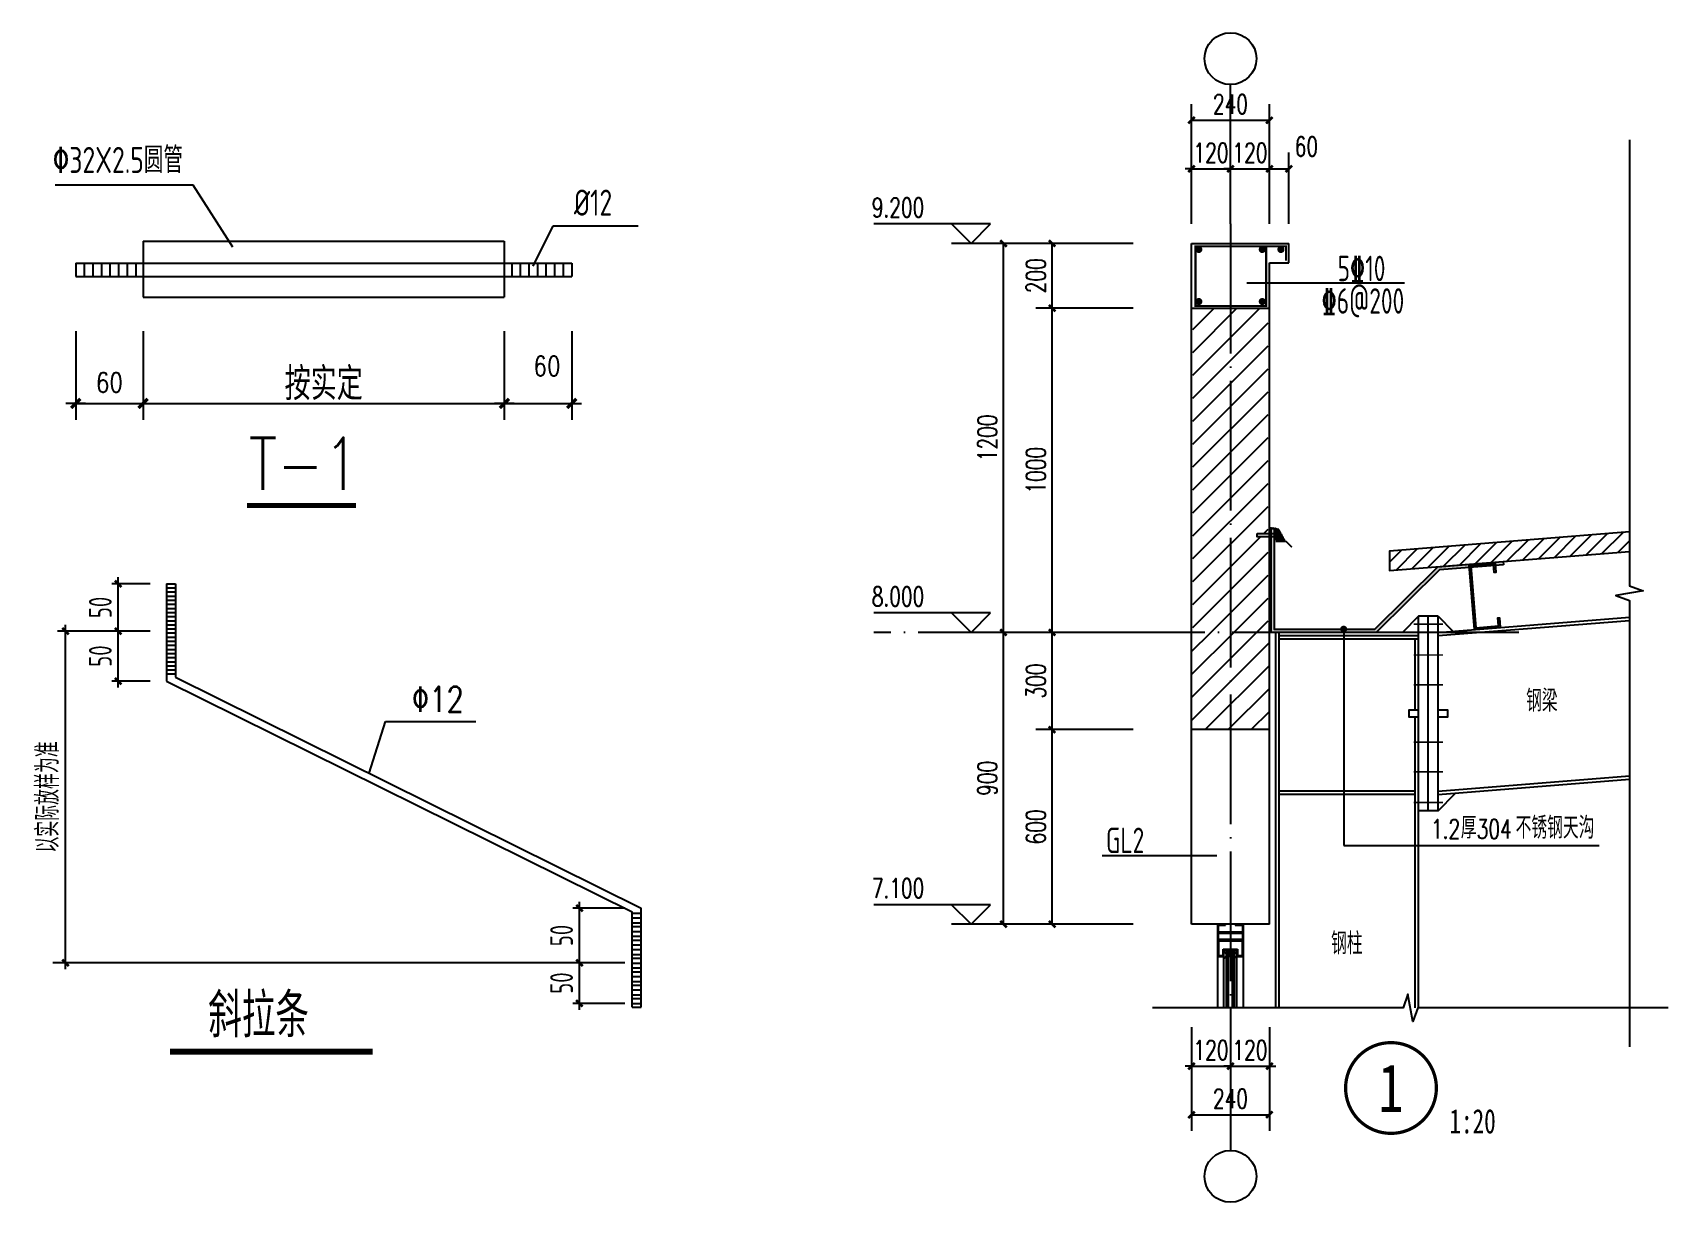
# Model space of a CAD drawing. Header units: millimetres. Extents: x 4533265 to 4958735, y 18976699 to 19555898.
# Drawn here: x 4681331 to 4706548, y 19021822 to 19039862 of the extents above; entities that cross this region are included whole.
import ezdxf
from ezdxf.enums import TextEntityAlignment as Align

# ---------------------------------------------------------------- set-up
doc = ezdxf.new("R2010")
doc.units = ezdxf.units.MM
doc.header["$LTSCALE"] = 1000
doc.header["$MEASUREMENT"] = 0
doc.linetypes.add('DOTE', pattern=[2.42, 2, -0.2, 0.02, -0.2])
doc.layers.get('Defpoints').update_dxf_attribs({"color": 1})
for name, color, linetype in [('0 - 填充', 251, 'Continuous'), ('1', 7, 'Continuous'), ('3T_WOOD', 21, 'Continuous'), ('AXIS', 145, 'Continuous'), ('AXIS_TEXT', 7, 'Continuous'), ('BALCONY', 6, 'Continuous'), ('DIM_IDEN', 171, 'Continuous'), ('DIM_LEAD', 145, 'Continuous'), ('DIM_SYMB', 165, 'Continuous'), ('DOTE', 250, 'DOTE'), ('PUB_DIM', 161, 'Continuous'), ('PUB_TEXT', 7, 'Continuous'), ('PUB_TEXT @ 1', 7, 'Continuous'), ('REIN', 1, 'Continuous'), ('S_WALL', 11, 'Continuous'), ('S_WINDOW', 4, 'Continuous'), ('THICK', 6, 'Continuous'), ('图层1', 8, 'Continuous'), ('彩板', 4, 'Continuous'), ('梁柱', 3, 'Continuous')]:
    doc.layers.add(name, color=color, linetype=linetype)
doc.styles.add('_HZDX', font='txt.shx', dxfattribs={"width": 0.8, "bigfont": 'HZDX.shx'})
doc.styles.add('_HZTXT', font='txt.shx', dxfattribs={"width": 0.8, "bigfont": 'hztxt.shx'})
doc.styles.add('_TCH_DIM', font='SIMPLEX', dxfattribs={"bigfont": 'GBCBIG'})
doc.styles.add('_TCH_DIM_T3', font='SIMPLEX', dxfattribs={"width": 0.705882, "bigfont": 'GBCBIG'})
doc.styles.add('COMPLEX', font='COMPLEX')
doc.styles.add('HT', font='simhei.ttf', dxfattribs={"width": 0.7})
doc.styles.add('TSSD_Dimension', font='Tssdeng.shx', dxfattribs={"width": 0.7, "bigfont": 'hztxt.shx'})
doc.styles.add('TSSD_Label', font='tssdeng.shx', dxfattribs={"width": 0.7, "bigfont": 'hztxt.shx'})
doc.styles.add('TSSD_REIN', font='tssdeng.shx', dxfattribs={"width": 0.7, "bigfont": 'tssdchn.shx'})
doc.dimstyles.new('_TCH_ARCH&&20', dxfattribs={"dimtxt": 59.5, "dimasz": 20, "dimexe": 50, "dimexo": 60, "dimgap": 20, "dimtad": 1, "dimdec": 0, "dimzin": 0, "dimdsep": 46, "dimtxsty": '_TCH_DIM_T3', "dimblk": 'ARCHTICK', "dimcen": 0.09, "dimclrt": 7, "dimazin": 2, "dimtfac": 1, "dimtdec": 0, "dimtix": 1, "dimtmove": 2, "dimatfit": 3, "dimfxl": 0, "dimtolj": 1, "dimtzin": 0, "dimarcsym": 0})
doc.dimstyles.new('TSSD_20_100', dxfattribs={"dimtxt": 350, "dimasz": 100, "dimexe": 100, "dimexo": 250, "dimgap": 100, "dimtad": 1, "dimdec": 0, "dimlfac": 0.2, "dimzin": 0, "dimdsep": 46, "dimtxsty": 'TSSD_Dimension', "dimblk": 'ARCHTICK', "dimblk1": 'ARCHTICK', "dimblk2": 'ARCHTICK', "dimcen": 0, "dimdle": 100, "dimclrt": 7, "dimadec": 0, "dimazin": 0, "dimtfac": 1, "dimtdec": 0, "dimtix": 1, "dimtmove": 2, "dimatfit": 3, "dimfxl": 0, "dimtolj": 1, "dimtzin": 0, "dimarcsym": 0})

# ---------------------------------------------------------------- blocks, each defined once
blk = doc.blocks.new('_ArchTick')
at = {"color": 0, "linetype": 'ByBlock', "const_width": 0.4}
blk.add_lwpolyline([(-0.5, -0.5), (0.5, 0.5)], dxfattribs=at)
blk = doc.blocks.new('*D85')
at = {"layer": 'Defpoints', "color": 0}
for p in [(4682649, 19031362), (4683391, 19031362), (4683391, 19030631)]:
    blk.add_point(p, dxfattribs=at)
at = {"layer": 'PUB_DIM', "color": 0, "lineweight": -2}
for p, q in [((4683141, 19031362), (4682549, 19031362)), ((4682649, 19030531), (4682649, 19031462)), ((4683141, 19030631), (4682549, 19030631))]:
    blk.add_line(p, q, dxfattribs=at)
at = {"layer": 'PUB_DIM', "color": 0, "lineweight": -2, "xscale": 100, "yscale": 100, "zscale": 100}
for p, rotation in [((4682649, 19031362), 90), ((4682649, 19030631), 270)]:
    blk.add_blockref('_ArchTick', p, dxfattribs=dict(at, rotation=rotation))
at = {"layer": 'PUB_DIM', "color": 7, "insert": (4682374, 19030997), "char_height": 350, "attachment_point": 5, "rotation": 90, "style": 'TSSD_Dimension'}
blk.add_mtext('\\A1;50', dxfattribs=at)
blk = doc.blocks.new('*D86')
at = {"layer": 'Defpoints', "color": 0}
for p in [(4682649, 19030631), (4683391, 19030631), (4683391, 19029862)]:
    blk.add_point(p, dxfattribs=at)
at = {"layer": 'PUB_DIM', "color": 0, "lineweight": -2}
for p, q in [((4683141, 19030631), (4682549, 19030631)), ((4682649, 19029762), (4682649, 19030731)), ((4683141, 19029862), (4682549, 19029862))]:
    blk.add_line(p, q, dxfattribs=at)
at = {"layer": 'PUB_DIM', "color": 0, "lineweight": -2, "xscale": 100, "yscale": 100, "zscale": 100}
for p, rotation in [((4682649, 19030631), 90), ((4682649, 19029862), 270)]:
    blk.add_blockref('_ArchTick', p, dxfattribs=dict(at, rotation=rotation))
at = {"layer": 'PUB_DIM', "color": 7, "insert": (4682374, 19030247), "char_height": 350, "attachment_point": 5, "rotation": 90, "style": 'TSSD_Dimension'}
blk.add_mtext('\\A1;50', dxfattribs=at)
blk = doc.blocks.new('*D87')
at = {"layer": 'Defpoints', "color": 0}
for p in [(4689760, 19026358), (4690712, 19026358), (4690712, 19025516)]:
    blk.add_point(p, dxfattribs=at)
at = {"layer": 'PUB_DIM', "color": 0, "lineweight": -2}
for p, q in [((4690462, 19026358), (4689660, 19026358)), ((4689760, 19025416), (4689760, 19026458)), ((4690462, 19025516), (4689660, 19025516))]:
    blk.add_line(p, q, dxfattribs=at)
at = {"layer": 'PUB_DIM', "color": 0, "lineweight": -2, "xscale": 100, "yscale": 100, "zscale": 100}
for p, rotation in [((4689760, 19026358), 90), ((4689760, 19025516), 270)]:
    blk.add_blockref('_ArchTick', p, dxfattribs=dict(at, rotation=rotation))
at = {"layer": 'PUB_DIM', "color": 7, "insert": (4689485, 19025937), "char_height": 350, "attachment_point": 5, "rotation": 90, "style": 'TSSD_Dimension'}
blk.add_mtext('\\A1;50', dxfattribs=at)
blk = doc.blocks.new('*D88')
at = {"layer": 'Defpoints', "color": 0}
for p in [(4689760, 19025516), (4690712, 19025516), (4690712, 19024890)]:
    blk.add_point(p, dxfattribs=at)
at = {"layer": 'PUB_DIM', "color": 0, "lineweight": -2}
for p, q in [((4690462, 19025516), (4689660, 19025516)), ((4689760, 19024790), (4689760, 19025616)), ((4690462, 19024890), (4689660, 19024890))]:
    blk.add_line(p, q, dxfattribs=at)
at = {"layer": 'PUB_DIM', "color": 0, "lineweight": -2, "xscale": 100, "yscale": 100, "zscale": 100}
for p, rotation in [((4689760, 19025516), 90), ((4689760, 19024890), 270)]:
    blk.add_blockref('_ArchTick', p, dxfattribs=dict(at, rotation=rotation))
at = {"layer": 'PUB_DIM', "color": 7, "insert": (4689485, 19025203), "char_height": 350, "attachment_point": 5, "rotation": 90, "style": 'TSSD_Dimension'}
blk.add_mtext('\\A1;50', dxfattribs=at)
blk = doc.blocks.new('*D89')
at = {"layer": 'Defpoints', "color": 0}
for p in [(4681837, 19030631), (4682809, 19030631), (4682809, 19025516)]:
    blk.add_point(p, dxfattribs=at)
at = {"layer": 'PUB_DIM', "color": 0, "lineweight": -2}
for p, q in [((4682559, 19030631), (4681737, 19030631)), ((4681837, 19025416), (4681837, 19030731)), ((4682559, 19025516), (4681737, 19025516))]:
    blk.add_line(p, q, dxfattribs=at)
at = {"layer": 'PUB_DIM', "color": 0, "lineweight": -2, "xscale": 100, "yscale": 100, "zscale": 100}
for p, rotation in [((4681837, 19030631), 90), ((4681837, 19025516), 270)]:
    blk.add_blockref('_ArchTick', p, dxfattribs=dict(at, rotation=rotation))
at = {"layer": 'PUB_DIM', "color": 7, "insert": (4681561, 19028074), "char_height": 350, "attachment_point": 5, "rotation": 90, "style": 'TSSD_Dimension'}
blk.add_mtext('\\A1;以实际放样为准', dxfattribs=at)
blk = doc.blocks.new('_DIMX')
blk.add_line((-150, 0), (150, 0))
at = {"const_width": 50}
blk.add_lwpolyline([(-70, -70), (70, 70)], dxfattribs=at)
blk = doc.blocks.new('Q3423Q42423423423')
at = {"linetype": 'Continuous'}
for p, q in [((1609839, 145654), (1610298, 146582)), ((1600858, 146235), (1609172, 146235)), ((1600858, 146235), (1600858, 144944)), ((1609172, 146235), (1609172, 144944)), ((1599310, 145728), (1610722, 145728)), ((1599310, 145728), (1599310, 145419)), ((1599507, 145728), (1599507, 145419)), ((1599704, 145728), (1599704, 145419)), ((1599901, 145728), (1599901, 145419)), ((1600098, 145728), (1600098, 145419)), ((1600295, 145728), (1600295, 145419)), ((1600492, 145728), (1600492, 145419)), ((1600689, 145728), (1600689, 145419)), ((1609343, 145728), (1609343, 145419)), ((1609540, 145728), (1609540, 145419)), ((1609737, 145728), (1609737, 145419)), ((1609934, 145728), (1609934, 145419)), ((1610131, 145728), (1610131, 145419)), ((1610328, 145728), (1610328, 145419)), ((1610525, 145728), (1610525, 145419)), ((1610722, 145728), (1610722, 145419)), ((1599310, 145419), (1610722, 145419)), ((1600858, 144944), (1609172, 144944))]:
    blk.add_line(p, q, dxfattribs=at)
at = {"layer": '1', "color": 7, "linetype": 'Continuous', "const_width": 112}
blk.add_lwpolyline([(1603253, 140149), (1605757, 140149)], dxfattribs=at)
at = {"layer": 'PUB_DIM'}
for p, q in [((1599310, 144162), (1599310, 142123)), ((1600859, 144162), (1600859, 142123)), ((1600859, 144162), (1600859, 142123)), ((1609172, 144162), (1609172, 142123)), ((1609172, 144162), (1609172, 142123)), ((1610722, 144162), (1610722, 142123)), ((1599311, 142498), (1600857, 142498)), ((1600859, 142498), (1609172, 142498)), ((1609174, 142498), (1610720, 142498))]:
    blk.add_line(p, q, dxfattribs=at)
at = {"layer": 'PUB_TEXT', "linetype": 'Continuous'}
blk.add_line((1610298, 146582), (1612249, 146582), dxfattribs=at)
at = {"layer": '图层1', "color": 2}
for p, q in [((1602011, 147523), (1598838, 147523)), ((1602922, 146092), (1602011, 147523))]:
    blk.add_line(p, q, dxfattribs=at)
at = {"layer": 'PUB_DIM', "rotation": 180}
for name, p, xscale, yscale, zscale in [('_DIMX', (1599310, 142498), 1.5, 1.5, 1.5), ('_ArchTick', (1600859, 142498), 150, 150, 150), ('_DIMX', (1609172, 142498), 1.5, 1.5, 1.5)]:
    blk.add_blockref(name, p, dxfattribs=dict(at, xscale=xscale, yscale=yscale, zscale=zscale))
at = {"layer": 'PUB_DIM'}
for name, p, xscale, yscale, zscale in [('_DIMX', (1600859, 142498), 1.5, 1.5, 1.5), ('_ArchTick', (1609172, 142498), 150, 150, 150), ('_DIMX', (1610722, 142498), 1.5, 1.5, 1.5)]:
    blk.add_blockref(name, p, dxfattribs=dict(at, xscale=xscale, yscale=yscale, zscale=zscale))
at = {"layer": '1', "color": 7, "linetype": 'Continuous', "style": '_HZDX', "width": 0.8}
blk.add_text('T-1', height=1200, dxfattribs=at).set_placement((1603287, 140506))
at = {"layer": 'PUB_DIM', "color": 7, "attachment_point": 5, "style": '_HZTXT'}
for s, insert, char_height in [('\\A1;按实定', (1605016, 142948), 750), ('\\A1;60', (1610154, 143358), 450), ('\\A1;60', (1600084, 142980), 450)]:
    blk.add_mtext(s, dxfattribs=dict(at, insert=insert, char_height=char_height))
at = {"layer": 'PUB_TEXT @ 1', "style": 'TSSD_Label', "width": 0.75}
for s, p in [('\x8232X2.5圆管', (1598777, 147802)), ('%%C12', (1610775, 146820))]:
    blk.add_text(s, height=600, dxfattribs=at).set_placement(p)
blk = doc.blocks.new('*D865')
at = {"layer": 'Defpoints', "color": 0}
for p in [(4424212.3, 18988560.7), (4424672.3, 18988560.7), (4424672.3, 18987660.7)]:
    blk.add_point(p, dxfattribs=at)
at = {"layer": 'PUB_DIM', "color": 0, "lineweight": -2}
for p, q in [((4424612.3, 18988560.7), (4424162.3, 18988560.7)), ((4424212.3, 18987660.7), (4424212.3, 18988560.7)), ((4424612.3, 18987660.7), (4424162.3, 18987660.7))]:
    blk.add_line(p, q, dxfattribs=at)
at = {"layer": 'PUB_DIM', "color": 0, "lineweight": -2, "xscale": 20, "yscale": 20, "zscale": 20}
for p, rotation in [((4424212.3, 18988560.7), 90), ((4424212.3, 18987660.7), 270)]:
    blk.add_blockref('_ArchTick', p, dxfattribs=dict(at, rotation=rotation))
at = {"layer": 'PUB_DIM', "color": 7, "insert": (4424162.6, 18988110.7), "char_height": 59.5, "attachment_point": 5, "rotation": 90, "style": '_TCH_DIM_T3'}
blk.add_mtext('\\A1;900', dxfattribs=at)
blk = doc.blocks.new('*D866')
at = {"layer": 'Defpoints', "color": 0}
for p in [(4424212.3, 18989760.7), (4424672.3, 18989760.7), (4424672.3, 18988560.7)]:
    blk.add_point(p, dxfattribs=at)
at = {"layer": 'PUB_DIM', "color": 0, "lineweight": -2}
for p, q in [((4424612.3, 18989760.7), (4424162.3, 18989760.7)), ((4424212.3, 18988560.7), (4424212.3, 18989760.7)), ((4424612.3, 18988560.7), (4424162.3, 18988560.7))]:
    blk.add_line(p, q, dxfattribs=at)
at = {"layer": 'PUB_DIM', "color": 0, "lineweight": -2, "xscale": 20, "yscale": 20, "zscale": 20}
for p, rotation in [((4424212.3, 18989760.7), 90), ((4424212.3, 18988560.7), 270)]:
    blk.add_blockref('_ArchTick', p, dxfattribs=dict(at, rotation=rotation))
at = {"layer": 'PUB_DIM', "color": 7, "insert": (4424162.6, 18989160.7), "char_height": 59.5, "attachment_point": 5, "rotation": 90, "style": '_TCH_DIM_T3'}
blk.add_mtext('\\A1;1200', dxfattribs=at)
blk = doc.blocks.new('*D867')
at = {"layer": 'Defpoints', "color": 0}
for p in [(4424362.3, 18988260.7), (4424672.3, 18988260.7), (4424672.3, 18987660.7)]:
    blk.add_point(p, dxfattribs=at)
at = {"layer": 'PUB_DIM', "color": 0, "lineweight": -2}
for p, q in [((4424612.3, 18988260.7), (4424312.3, 18988260.7)), ((4424362.3, 18987660.7), (4424362.3, 18988260.7)), ((4424612.3, 18987660.7), (4424312.3, 18987660.7))]:
    blk.add_line(p, q, dxfattribs=at)
at = {"layer": 'PUB_DIM', "color": 0, "lineweight": -2, "xscale": 20, "yscale": 20, "zscale": 20}
for p, rotation in [((4424362.3, 18988260.7), 90), ((4424362.3, 18987660.7), 270)]:
    blk.add_blockref('_ArchTick', p, dxfattribs=dict(at, rotation=rotation))
at = {"layer": 'PUB_DIM', "color": 7, "insert": (4424312.6, 18987960.7), "char_height": 59.5, "attachment_point": 5, "rotation": 90, "style": '_TCH_DIM_T3'}
blk.add_mtext('\\A1;600', dxfattribs=at)
blk = doc.blocks.new('*D868')
at = {"layer": 'Defpoints', "color": 0}
for p in [(4424362.3, 18988560.7), (4424672.3, 18988560.7), (4424672.3, 18988260.7)]:
    blk.add_point(p, dxfattribs=at)
at = {"layer": 'PUB_DIM', "color": 0, "lineweight": -2}
for p, q in [((4424612.3, 18988560.7), (4424312.3, 18988560.7)), ((4424362.3, 18988260.7), (4424362.3, 18988560.7)), ((4424612.3, 18988260.7), (4424312.3, 18988260.7))]:
    blk.add_line(p, q, dxfattribs=at)
at = {"layer": 'PUB_DIM', "color": 0, "lineweight": -2, "xscale": 20, "yscale": 20, "zscale": 20}
for p, rotation in [((4424362.3, 18988560.7), 90), ((4424362.3, 18988260.7), 270)]:
    blk.add_blockref('_ArchTick', p, dxfattribs=dict(at, rotation=rotation))
at = {"layer": 'PUB_DIM', "color": 7, "insert": (4424312.6, 18988410.7), "char_height": 59.5, "attachment_point": 5, "rotation": 90, "style": '_TCH_DIM_T3'}
blk.add_mtext('\\A1;300', dxfattribs=at)
blk = doc.blocks.new('*D869')
at = {"layer": 'Defpoints', "color": 0}
for p in [(4424362.3, 18989560.7), (4424672.3, 18989560.7), (4424672.3, 18988560.7)]:
    blk.add_point(p, dxfattribs=at)
at = {"layer": 'PUB_DIM', "color": 0, "lineweight": -2}
for p, q in [((4424612.3, 18989560.7), (4424312.3, 18989560.7)), ((4424362.3, 18988560.7), (4424362.3, 18989560.7)), ((4424612.3, 18988560.7), (4424312.3, 18988560.7))]:
    blk.add_line(p, q, dxfattribs=at)
at = {"layer": 'PUB_DIM', "color": 0, "lineweight": -2, "xscale": 20, "yscale": 20, "zscale": 20}
for p, rotation in [((4424362.3, 18989560.7), 90), ((4424362.3, 18988560.7), 270)]:
    blk.add_blockref('_ArchTick', p, dxfattribs=dict(at, rotation=rotation))
at = {"layer": 'PUB_DIM', "color": 7, "insert": (4424312.6, 18989060.7), "char_height": 59.5, "attachment_point": 5, "rotation": 90, "style": '_TCH_DIM_T3'}
blk.add_mtext('\\A1;1000', dxfattribs=at)
blk = doc.blocks.new('*D870')
at = {"layer": 'Defpoints', "color": 0}
for p in [(4424362.3, 18989760.7), (4424672.3, 18989760.7), (4424672.3, 18989560.7)]:
    blk.add_point(p, dxfattribs=at)
at = {"layer": 'PUB_DIM', "color": 0, "lineweight": -2}
for p, q in [((4424612.3, 18989760.7), (4424312.3, 18989760.7)), ((4424362.3, 18989560.7), (4424362.3, 18989760.7)), ((4424612.3, 18989560.7), (4424312.3, 18989560.7))]:
    blk.add_line(p, q, dxfattribs=at)
at = {"layer": 'PUB_DIM', "color": 0, "lineweight": -2, "xscale": 20, "yscale": 20, "zscale": 20}
for p, rotation in [((4424362.3, 18989760.7), 90), ((4424362.3, 18989560.7), 270)]:
    blk.add_blockref('_ArchTick', p, dxfattribs=dict(at, rotation=rotation))
at = {"layer": 'PUB_DIM', "color": 7, "insert": (4424312.6, 18989660.7), "char_height": 59.5, "attachment_point": 5, "rotation": 90, "style": '_TCH_DIM_T3'}
blk.add_mtext('\\A1;200', dxfattribs=at)
blk = doc.blocks.new('*D871')
at = {"layer": 'Defpoints', "color": 0}
for p in [(4424912.3, 18989990.7), (4424792.3, 18989760.7), (4424912.3, 18989760.7)]:
    blk.add_point(p, dxfattribs=at)
at = {"layer": 'PUB_DIM', "color": 0, "lineweight": -2}
for p, q in [((4424792.3, 18989820.7), (4424792.3, 18990040.7)), ((4424912.3, 18989820.7), (4424912.3, 18990040.7)), ((4424792.3, 18989990.7), (4424772.3, 18989990.7)), ((4424792.3, 18989990.7), (4424912.3, 18989990.7)), ((4424912.3, 18989990.7), (4424932.3, 18989990.7))]:
    blk.add_line(p, q, dxfattribs=at)
at = {"layer": 'PUB_DIM', "color": 0, "lineweight": -2, "xscale": 20, "yscale": 20, "zscale": 20}
blk.add_blockref('_ArchTick', (4424792.3, 18989990.7), dxfattribs=at)
at = {"layer": 'PUB_DIM', "color": 0, "lineweight": -2, "xscale": 20, "yscale": 20, "zscale": 20, "rotation": 180}
blk.add_blockref('_ArchTick', (4424912.3, 18989990.7), dxfattribs=at)
at = {"layer": 'PUB_DIM', "color": 7, "insert": (4424852.3, 18990040.5), "char_height": 59.5, "attachment_point": 5, "style": '_TCH_DIM_T3'}
blk.add_mtext('\\A1;120', dxfattribs=at)
blk = doc.blocks.new('*D872')
at = {"layer": 'Defpoints', "color": 0}
for p in [(4425032.3, 18989990.7), (4424912.3, 18989760.7), (4425032.3, 18989760.7)]:
    blk.add_point(p, dxfattribs=at)
at = {"layer": 'PUB_DIM', "color": 0, "lineweight": -2}
for p, q in [((4424912.3, 18989820.7), (4424912.3, 18990040.7)), ((4425032.3, 18989820.7), (4425032.3, 18990040.7)), ((4424912.3, 18989990.7), (4424892.3, 18989990.7)), ((4424912.3, 18989990.7), (4425032.3, 18989990.7)), ((4425032.3, 18989990.7), (4425052.3, 18989990.7))]:
    blk.add_line(p, q, dxfattribs=at)
at = {"layer": 'PUB_DIM', "color": 0, "lineweight": -2, "xscale": 20, "yscale": 20, "zscale": 20}
blk.add_blockref('_ArchTick', (4424912.3, 18989990.7), dxfattribs=at)
at = {"layer": 'PUB_DIM', "color": 0, "lineweight": -2, "xscale": 20, "yscale": 20, "zscale": 20, "rotation": 180}
blk.add_blockref('_ArchTick', (4425032.3, 18989990.7), dxfattribs=at)
at = {"layer": 'PUB_DIM', "color": 7, "insert": (4424972.3, 18990040.5), "char_height": 59.5, "attachment_point": 5, "style": '_TCH_DIM_T3'}
blk.add_mtext('\\A1;120', dxfattribs=at)
blk = doc.blocks.new('*D873')
at = {"layer": 'Defpoints', "color": 0}
for p in [(4425092.3, 18989990.7), (4425032.3, 18989760.7), (4425092.3, 18989760.7)]:
    blk.add_point(p, dxfattribs=at)
at = {"layer": 'PUB_DIM', "color": 0, "lineweight": -2}
for p, q in [((4425032.3, 18989820.7), (4425032.3, 18990040.7)), ((4425092.3, 18989820.7), (4425092.3, 18990040.7)), ((4425032.3, 18989990.7), (4425092.3, 18989990.7))]:
    blk.add_line(p, q, dxfattribs=at)
at = {"layer": 'PUB_DIM', "color": 0, "lineweight": -2, "xscale": 20, "yscale": 20, "zscale": 20, "rotation": 180}
blk.add_blockref('_ArchTick', (4425032.3, 18989990.7), dxfattribs=at)
at = {"layer": 'PUB_DIM', "color": 0, "lineweight": -2, "xscale": 20, "yscale": 20, "zscale": 20}
blk.add_blockref('_ArchTick', (4425092.3, 18989990.7), dxfattribs=at)
at = {"layer": 'PUB_DIM', "color": 7, "insert": (4425146.3, 18990059.7), "char_height": 59.5, "attachment_point": 5, "style": '_TCH_DIM_T3'}
blk.add_mtext('\\A1;60', dxfattribs=at)
blk = doc.blocks.new('*D874')
at = {"layer": 'Defpoints', "color": 0}
for p in [(4425032.3, 18990140.7), (4424792.3, 18989760.7), (4425032.3, 18989760.7)]:
    blk.add_point(p, dxfattribs=at)
at = {"layer": 'PUB_DIM', "color": 0, "lineweight": -2}
for p, q in [((4424792.3, 18989820.7), (4424792.3, 18990190.7)), ((4425032.3, 18989820.7), (4425032.3, 18990190.7)), ((4424792.3, 18990140.7), (4425032.3, 18990140.7))]:
    blk.add_line(p, q, dxfattribs=at)
at = {"layer": 'PUB_DIM', "color": 0, "lineweight": -2, "xscale": 20, "yscale": 20, "zscale": 20, "rotation": 180}
blk.add_blockref('_ArchTick', (4424792.3, 18990140.7), dxfattribs=at)
at = {"layer": 'PUB_DIM', "color": 0, "lineweight": -2, "xscale": 20, "yscale": 20, "zscale": 20}
blk.add_blockref('_ArchTick', (4425032.3, 18990140.7), dxfattribs=at)
at = {"layer": 'PUB_DIM', "color": 7, "insert": (4424912.3, 18990190.5), "char_height": 59.5, "attachment_point": 5, "style": '_TCH_DIM_T3'}
blk.add_mtext('\\A1;240', dxfattribs=at)
blk = doc.blocks.new('_AXISO')
blk.add_circle((0, 0), 0.5)
at = {"layer": 'AXIS_TEXT', "style": 'COMPLEX', "width": 1.041667}
blk.add_attdef('A', text='', height=0.56, dxfattribs=at).set_placement((-0.25, -0.28), (0.25, -0.28), align=Align.FIT)
blk = doc.blocks.new('*D875')
at = {"layer": 'Defpoints', "color": 0}
for p in [(4424792.3, 18987402.6), (4424912.3, 18987402.6), (4424912.3, 18987222.6)]:
    blk.add_point(p, dxfattribs=at)
at = {"layer": 'PUB_DIM', "color": 0, "lineweight": -2}
for p, q in [((4424792.3, 18987342.6), (4424792.3, 18987172.6)), ((4424912.3, 18987342.6), (4424912.3, 18987172.6)), ((4424792.3, 18987222.6), (4424772.3, 18987222.6)), ((4424792.3, 18987222.6), (4424912.3, 18987222.6)), ((4424912.3, 18987222.6), (4424932.3, 18987222.6))]:
    blk.add_line(p, q, dxfattribs=at)
at = {"layer": 'PUB_DIM', "color": 0, "lineweight": -2, "xscale": 20, "yscale": 20, "zscale": 20}
blk.add_blockref('_ArchTick', (4424792.3, 18987222.6), dxfattribs=at)
at = {"layer": 'PUB_DIM', "color": 0, "lineweight": -2, "xscale": 20, "yscale": 20, "zscale": 20, "rotation": 180}
blk.add_blockref('_ArchTick', (4424912.3, 18987222.6), dxfattribs=at)
at = {"layer": 'PUB_DIM', "color": 7, "insert": (4424852.3, 18987272.3), "char_height": 59.5, "attachment_point": 5, "style": '_TCH_DIM_T3'}
blk.add_mtext('\\A1;120', dxfattribs=at)
blk = doc.blocks.new('*D876')
at = {"layer": 'Defpoints', "color": 0}
for p in [(4424912.3, 18987402.6), (4425032.3, 18987402.6), (4425032.3, 18987222.6)]:
    blk.add_point(p, dxfattribs=at)
at = {"layer": 'PUB_DIM', "color": 0, "lineweight": -2}
for p, q in [((4424912.3, 18987342.6), (4424912.3, 18987172.6)), ((4425032.3, 18987342.6), (4425032.3, 18987172.6)), ((4424912.3, 18987222.6), (4424892.3, 18987222.6)), ((4424912.3, 18987222.6), (4425032.3, 18987222.6)), ((4425032.3, 18987222.6), (4425052.3, 18987222.6))]:
    blk.add_line(p, q, dxfattribs=at)
at = {"layer": 'PUB_DIM', "color": 0, "lineweight": -2, "xscale": 20, "yscale": 20, "zscale": 20}
blk.add_blockref('_ArchTick', (4424912.3, 18987222.6), dxfattribs=at)
at = {"layer": 'PUB_DIM', "color": 0, "lineweight": -2, "xscale": 20, "yscale": 20, "zscale": 20, "rotation": 180}
blk.add_blockref('_ArchTick', (4425032.3, 18987222.6), dxfattribs=at)
at = {"layer": 'PUB_DIM', "color": 7, "insert": (4424972.3, 18987272.3), "char_height": 59.5, "attachment_point": 5, "style": '_TCH_DIM_T3'}
blk.add_mtext('\\A1;120', dxfattribs=at)
blk = doc.blocks.new('*D877')
at = {"layer": 'Defpoints', "color": 0}
for p in [(4424792.3, 18987402.6), (4425032.3, 18987402.6), (4425032.3, 18987072.6)]:
    blk.add_point(p, dxfattribs=at)
at = {"layer": 'PUB_DIM', "color": 0, "lineweight": -2}
for p, q in [((4424792.3, 18987342.6), (4424792.3, 18987022.6)), ((4425032.3, 18987342.6), (4425032.3, 18987022.6)), ((4424792.3, 18987072.6), (4425032.3, 18987072.6))]:
    blk.add_line(p, q, dxfattribs=at)
at = {"layer": 'PUB_DIM', "color": 0, "lineweight": -2, "xscale": 20, "yscale": 20, "zscale": 20, "rotation": 180}
blk.add_blockref('_ArchTick', (4424792.3, 18987072.6), dxfattribs=at)
at = {"layer": 'PUB_DIM', "color": 0, "lineweight": -2, "xscale": 20, "yscale": 20, "zscale": 20}
blk.add_blockref('_ArchTick', (4425032.3, 18987072.6), dxfattribs=at)
at = {"layer": 'PUB_DIM', "color": 7, "insert": (4424912.3, 18987122.3), "char_height": 59.5, "attachment_point": 5, "style": '_TCH_DIM_T3'}
blk.add_mtext('\\A1;240', dxfattribs=at)
blk = doc.blocks.new('4AWA3AW3Q2W321Q1')
at = {"layer": '0 - 填充'}
h = blk.add_hatch(dxfattribs=at)
h.set_pattern_fill('普通砖', color=256, scale=20, style=0)
h.set_pattern_definition([(45, (0, 35.9), (-35.3553532, 35.3553532), [])])
h.paths.add_polyline_path([(4424912.3, 18988560.7), (4424792.3, 18988560.7), (4424792.3, 18988260.7), (4424912.3, 18988260.7)])
h.paths.add_polyline_path([(4425032.3, 18988560.7), (4424912.3, 18988560.7), (4424912.3, 18988260.7), (4425032.3, 18988260.7)])
h.paths.add_polyline_path([(4425028.3, 18989560.7), (4424796.3, 18989560.7), (4424796.3, 18988560.7), (4425028.3, 18988560.7), (4425028.3, 18988855.7), (4424994.3, 18988855.7), (4424994.3, 18988865.7), (4425028.3, 18988865.7)])
at = {"layer": '彩板'}
h = blk.add_hatch(dxfattribs=at)
h.set_pattern_fill('ANSI31', color=256, style=0)
h.set_pattern_definition([(45, (4012891.0584, 18602819.1126), (-1.122532015, 1.122532015), [])])
h.paths.add_polyline_path([(4425062.3, 18988880.7), (4425032.3, 18988885.7), (4425032.3, 18988865.7), (4425037.3, 18988865.7), (4425037.3, 18988880.7), (4425047.3, 18988880.7), (4425047.3, 18988865.7), (4425054.3, 18988865.7), (4425054.3, 18988875.7), (4425059.3, 18988875.7), (4425059.3, 18988865.7), (4425064.3, 18988865.7), (4425064.3, 18988855.7), (4425059.3, 18988855.7), (4425059.3, 18988845.7), (4425054.3, 18988845.7), (4425054.3, 18988840.7), (4425084.3, 18988840.7)])
blk.add_hatch(color=256, dxfattribs=at).paths.add_polyline_path([(4425754.3, 18988769.4), (4425556.7, 18988753.6), (4425361.3, 18988560.7), (4425037.3, 18988560.7), (4425037.3, 18988880.7), (4425047.3, 18988880.7), (4425047.3, 18988570.7), (4425357.2, 18988570.7), (4425552.2, 18988763.2), (4425753.5, 18988779.3)])
h = blk.add_hatch(dxfattribs=at)
h.set_pattern_fill('ANSI31', color=256, scale=20, style=0)
h.set_pattern_definition([(45, (4012891.058, 18602819.113), (-22.4506403, 22.4506403), [])])
h.paths.add_polyline_path([(4426142.4, 18988810.4), (4426142.4, 18988870.6), (4425402.2, 18988811.4), (4425402.2, 18988751.2)])
at = {"layer": '梁柱'}
blk.add_hatch(color=256, dxfattribs=at).paths.add_polyline_path([(4425744.2, 18988576.1), (4425664.5, 18988569.7), (4425648.5, 18988769.1), (4425728.2, 18988775.4), (4425730.6, 18988745.5), (4425725.7, 18988745.1), (4425723.7, 18988770.1), (4425653.9, 18988764.5), (4425669, 18988575.1), (4425738.8, 18988580.7), (4425736.8, 18988605.6), (4425741.8, 18988606)])
at = {"layer": 'AXIS'}
for p, q in [((4424912.3, 18989820.7), (4424912.3, 18990250.7)), ((4424912.3, 18987402.6), (4424912.3, 18986962.6))]:
    blk.add_line(p, q, dxfattribs=at)
at = {"layer": 'BALCONY'}
blk.add_line((4425448.9, 18989638.1), (4424963.1, 18989638.1), dxfattribs=at)
at = {"layer": 'DIM_IDEN', "const_width": 10}
blk.add_lwpolyline([(4425547.3, 18987155.2, 1), (4425267.3, 18987155.2, 1)], format="xyb", close=True, dxfattribs=at)
at = {"layer": 'DIM_LEAD'}
for p, q in [((4425261.4, 18988570.7), (4425261.4, 18987903.4)), ((4425261.4, 18987903.4), (4426048.7, 18987903.4))]:
    blk.add_line(p, q, dxfattribs=at)
at = {"layer": 'DIM_LEAD', "const_width": 10.7}
blk.add_lwpolyline([(4425261.4, 18988576.1, 1), (4425261.4, 18988565.4, 1)], format="xyb", close=True, dxfattribs=at)
at = {"layer": 'DIM_SYMB'}
for points in [[(4426142.4, 18990080.7), (4426142.4, 18988704.2), (4426184.4, 18988688.9), (4426100.4, 18988674.1), (4426142.4, 18988659.2), (4426142.4, 18987282.6)], [(4426262.4, 18987402.6), (4425489.8, 18987402.6), (4425474.6, 18987360.6), (4425459.7, 18987444.6), (4425444.8, 18987402.6), (4424672.3, 18987402.6)]]:
    blk.add_lwpolyline(points, dxfattribs=at)
at = {"layer": 'DOTE', "ltscale": 0.2}
for p, q in [((4424912.3, 18989820.7), (4424912.3, 18987402.6)), ((4425801.2, 18988560.7), (4423812.3, 18988560.7))]:
    blk.add_line(p, q, dxfattribs=at)
at = {"layer": 'PUB_DIM'}
for p, q in [((4424172.3, 18989820.7), (4423812.3, 18989820.7)), ((4424112.3, 18989760.7), (4424052.3, 18989820.7)), ((4424112.3, 18989760.7), (4424172.3, 18989820.7)), ((4424312.3, 18989760.7), (4424052.3, 18989760.7)), ((4424172.3, 18988620.7), (4423812.3, 18988620.7)), ((4424112.3, 18988560.7), (4424052.3, 18988620.7)), ((4424112.3, 18988560.7), (4424172.3, 18988620.7)), ((4424312.3, 18988560.7), (4424052.3, 18988560.7)), ((4424172.3, 18987720.7), (4423812.3, 18987720.7)), ((4424112.3, 18987660.7), (4424052.3, 18987720.7)), ((4424112.3, 18987660.7), (4424172.3, 18987720.7)), ((4424312.3, 18987660.7), (4424052.3, 18987660.7))]:
    blk.add_line(p, q, dxfattribs=at)
at = {"layer": 'REIN', "color": 4, "const_width": 6.6}
blk.add_lwpolyline([(4424804.4, 18989567.5), (4425022.4, 18989567.5), (4425022.4, 18989751.5), (4424804.4, 18989751.5)], close=True, dxfattribs=at)
at = {"layer": 'REIN', "color": 4, "const_width": 11}
for points in [[(4424809.2, 18989742, 1), (4424820.2, 18989742, 1)], [(4425004.9, 18989742, 1), (4425015.9, 18989742, 1)], [(4425062.4, 18989742, 1), (4425073.4, 18989742, 1)], [(4424809.2, 18989581.3, 1), (4424820.2, 18989581.3, 1)], [(4425004.9, 18989581.3, 1), (4425015.9, 18989581.3, 1)]]:
    blk.add_lwpolyline(points, format="xyb", close=True, dxfattribs=at)
at = {"layer": 'REIN', "color": 4, "const_width": 6.6}
blk.add_lwpolyline([(4425022.4, 18989751.5), (4425083.4, 18989751.5), (4425083.4, 18989707.5)], dxfattribs=at)
at = {"layer": 'S_WALL'}
for p, q in [((4424792.3, 18987660.7), (4424792.3, 18989760.7)), ((4424792.3, 18989760.7), (4425092.3, 18989760.7)), ((4425092.3, 18989700.7), (4425092.3, 18989760.7)), ((4425032.3, 18989700.7), (4425092.3, 18989700.7)), ((4425032.3, 18987660.7), (4425032.3, 18989700.7)), ((4424792.3, 18989560.7), (4425032.3, 18989560.7)), ((4425032.3, 18988260.7), (4424792.3, 18988260.7)), ((4425032.3, 18987660.7), (4424792.3, 18987660.7))]:
    blk.add_line(p, q, dxfattribs=at)
at = {"layer": 'S_WINDOW'}
for p, q in [((4424897.3, 18987660.7), (4424872.3, 18987660.7)), ((4424872.3, 18987660.7), (4424872.3, 18987402.6)), ((4424875.3, 18987635.7), (4424875.3, 18987657.7)), ((4424875.3, 18987657.7), (4424897.3, 18987657.7)), ((4424897.3, 18987657.7), (4424897.3, 18987660.7)), ((4424952.3, 18987660.7), (4424927.3, 18987660.7)), ((4424927.3, 18987660.7), (4424927.3, 18987657.7)), ((4424927.3, 18987657.7), (4424949.3, 18987657.7)), ((4424949.3, 18987657.7), (4424949.3, 18987635.7)), ((4424952.3, 18987402.6), (4424952.3, 18987660.7)), ((4424872.3, 18987610.7), (4424952.3, 18987610.7)), ((4424949.3, 18987635.7), (4424875.3, 18987635.7)), ((4424875.3, 18987632.7), (4424949.3, 18987632.7)), ((4424875.3, 18987613.7), (4424875.3, 18987632.7)), ((4424949.3, 18987613.7), (4424875.3, 18987613.7)), ((4424949.3, 18987607.7), (4424875.3, 18987607.7)), ((4424875.3, 18987607.7), (4424875.3, 18987563.7)), ((4424949.3, 18987632.7), (4424949.3, 18987613.7)), ((4424949.3, 18987563.7), (4424949.3, 18987607.7)), ((4424872.3, 18987560.7), (4424892.3, 18987560.7)), ((4424875.3, 18987563.7), (4424889.3, 18987563.7)), ((4424889.3, 18987563.7), (4424889.3, 18987583.7)), ((4424889.3, 18987583.7), (4424933.8, 18987583.7)), ((4424892.3, 18987402.6), (4424892.3, 18987580.7)), ((4424892.3, 18987580.7), (4424930.8, 18987580.7)), ((4424900.3, 18987402.6), (4424900.3, 18987580.7)), ((4424924.3, 18987574.7), (4424900.3, 18987574.7)), ((4424901.3, 18987574.7), (4424901.3, 18987580.7)), ((4424902.3, 18987574.7), (4424902.3, 18987580.7)), ((4424903.3, 18987574.7), (4424903.3, 18987580.7)), ((4424921.7, 18987580.7), (4424903.3, 18987574.7)), ((4424903.3, 18987580.7), (4424921.7, 18987574.7)), ((4424906.3, 18987402.6), (4424906.3, 18987574.7)), ((4424918.3, 18987572.7), (4424906.3, 18987572.7)), ((4424918.3, 18987570.7), (4424906.3, 18987570.7)), ((4424906.3, 18987560.7), (4424918.3, 18987568.7)), ((4424918.3, 18987560.7), (4424906.3, 18987568.7)), ((4424918.3, 18987568.7), (4424906.3, 18987568.7)), ((4424918.3, 18987560.7), (4424906.3, 18987560.7)), ((4424918.3, 18987402.6), (4424918.3, 18987574.7)), ((4424921.7, 18987574.7), (4424921.7, 18987580.7)), ((4424922.7, 18987574.7), (4424922.7, 18987580.7)), ((4424923.7, 18987574.7), (4424923.7, 18987580.7)), ((4424924.3, 18987402.6), (4424924.3, 18987580.7)), ((4424930.8, 18987580.7), (4424930.8, 18987402.6)), ((4424930.8, 18987560.7), (4424952.3, 18987560.7)), ((4424933.8, 18987583.7), (4424933.8, 18987563.7)), ((4424933.8, 18987563.7), (4424949.3, 18987563.7))]:
    blk.add_line(p, q, dxfattribs=at)
for centre in [(4424906.3, 18987577.7), (4424918.7, 18987577.7)]:
    blk.add_circle(centre, 3, dxfattribs=at)
for centre, radius, start, end in [((4424896.3, 18987569.7), 4, 0, 180), ((4424896.3, 18987560.7), 4, 180, 0), ((4424896.3, 18987569.7), 3.5, 0, 180), ((4424896.3, 18987560.7), 3.5, 180, 0), ((4424927.6, 18987569.7), 3.25, 0, 180), ((4424927.6, 18987560.7), 3.25, 180, 0), ((4424927.6, 18987569.7), 2.75, 0, 180), ((4424927.6, 18987560.7), 2.75, 180, 0)]:
    blk.add_arc(centre, radius, start, end, dxfattribs=at)
at = {"layer": 'THICK'}
blk.add_line((4424870.7, 18987871.1), (4424517.1, 18987871.1), dxfattribs=at)
at = {"layer": '彩板'}
for points in [[(4424994.3, 18988865.7), (4425064.3, 18988865.7), (4425064.3, 18988855.7), (4424994.3, 18988855.7)], [(4425754.3, 18988769.4), (4425556.7, 18988753.6), (4425361.3, 18988560.7), (4425037.3, 18988560.7), (4425037.3, 18988880.7), (4425047.3, 18988880.7), (4425047.3, 18988570.7), (4425357.2, 18988570.7), (4425552.2, 18988763.2), (4425753.5, 18988779.3)], [(4425054.3, 18988875.7), (4425059.3, 18988875.7), (4425059.3, 18988845.7), (4425054.3, 18988845.7)]]:
    blk.add_lwpolyline(points, close=True, dxfattribs=at)
at = {"layer": '彩板', "const_width": 5}
blk.add_lwpolyline([(4425054.3, 18988880.7), (4425054.3, 18988840.7), (4425084.3, 18988840.7), (4425102, 18988823.1)], dxfattribs=at)
at = {"layer": '彩板'}
blk.add_lwpolyline([(4426142.4, 18988870.6), (4425402.2, 18988811.4), (4425402.2, 18988751.2), (4426142.4, 18988810.4)], dxfattribs=at)
at = {"layer": '梁柱'}
for p, q in [((4425492.3, 18988610.7), (4425442.3, 18988560.7)), ((4425552.3, 18988610.7), (4425492.3, 18988610.7)), ((4425492.3, 18987402.6), (4425492.3, 18988610.7)), ((4425522.3, 18988010.7), (4425522.3, 18988610.7)), ((4425552.3, 18988610.7), (4425599.5, 18988563.6)), ((4425552.3, 18988010.7), (4425552.3, 18988610.7)), ((4425552.3, 18988560.7), (4426142.4, 18988607.9)), ((4425052.3, 18987402.6), (4425052.3, 18988560.7)), ((4425492.3, 18988560.7), (4425052.3, 18988560.7)), ((4425062.3, 18987402.6), (4425062.3, 18988560.7)), ((4425552.3, 18988550.7), (4426142.4, 18988597.9)), ((4425062.3, 18988550.7), (4425492.3, 18988550.7)), ((4425062.3, 18988540.7), (4425492.3, 18988540.7)), ((4425482.3, 18988320.7), (4425482.3, 18988540.7)), ((4425482.3, 18987402.6), (4425482.3, 18988300.7)), ((4425552.3, 18988070.7), (4426142.4, 18988117.9)), ((4425552.3, 18988060.7), (4426142.4, 18988107.9)), ((4425482.3, 18988070.7), (4425062.3, 18988070.7)), ((4425482.3, 18988060.7), (4425062.3, 18988060.7)), ((4425552.3, 18988010.7), (4425605.5, 18988063.9)), ((4425552.3, 18988010.7), (4425492.3, 18988010.7))]:
    blk.add_line(p, q, dxfattribs=at)
blk.add_lwpolyline([(4425744.2, 18988576.1), (4425664.5, 18988569.7), (4425648.5, 18988769.1), (4425728.2, 18988775.4), (4425730.6, 18988745.5), (4425725.7, 18988745.1), (4425723.7, 18988770.1), (4425653.9, 18988764.5), (4425669, 18988575.1), (4425738.8, 18988580.7), (4425736.8, 18988605.6), (4425741.8, 18988606)], close=True, dxfattribs=at)
at = {"layer": '梁柱', "const_width": 5}
for points in [[(4425477.3, 18988585.7), (4425567.3, 18988585.7)], [(4425477.3, 18988490.9), (4425567.3, 18988490.9)], [(4425477.3, 18988399.1), (4425567.3, 18988399.1)], [(4425477.3, 18988222.3), (4425567.3, 18988222.3)], [(4425477.3, 18988130.6), (4425567.3, 18988130.6)], [(4425477.3, 18988035.7), (4425567.3, 18988035.7)]]:
    blk.add_lwpolyline(points, dxfattribs=at)
at = {"layer": '梁柱'}
for points in [[(4425492.3, 18988320.7), (4425462.3, 18988320.7), (4425462.3, 18988300.7), (4425492.3, 18988300.7)], [(4425552.3, 18988300.7), (4425582.3, 18988300.7), (4425582.3, 18988320.7), (4425552.3, 18988320.7)]]:
    blk.add_lwpolyline(points, dxfattribs=at)
at = {"layer": 'AXIS', "xscale": 160, "yscale": 160, "zscale": 160}
for p in [(4424912.3, 18990330.7), (4424912.3, 18986882.6)]:
    blk.add_blockref('_AXISO', p, dxfattribs=at)
at = {"layer": 'PUB_TEXT'}
for s, height, style, width, p in [('9.200', 59.5, '_TCH_DIM', 0.705882, (4423806.3, 18989841.7)), ('8.000', 59.5, '_TCH_DIM', 0.705882, (4423806.3, 18988641.7)), ('1.2', 59.5, '_TCH_DIM', 0.705882, (4425530.5, 18987924.4)), ('304', 59.5, '_TCH_DIM', 0.705882, (4425671.6, 18987924.4)), ('7.100', 59.5, '_TCH_DIM', 0.705882, (4423806.3, 18987741.7)), ('1:20', 75.11, 'HT', 0.7, (4425587.3, 18987015.2))]:
    blk.add_text(s, height=height, dxfattribs=dict(at, style=style, width=width)).set_placement(p)
at = {"layer": 'PUB_TEXT', "style": '_TCH_DIM'}
for s, height, p in [('钢梁', 67.52, (4425824, 18988316.1)), ('不锈钢天沟', 67.52, (4425791.6, 18987924.4)), ('厚', 67.5, (4425622.5, 18987924.4)), ('钢柱', 67.52, (4425222.6, 18987567.3))]:
    blk.add_text(s, height=height, dxfattribs=at).set_placement(p)
at = {"layer": 'PUB_TEXT', "style": 'HT', "width": 1.034884}
blk.add_text('1', height=149, dxfattribs=at).set_placement((4425368.4, 18987080.7), (4425446.1, 18987080.7), align=Align.FIT)
at = {"layer": 'THICK', "style": 'TSSD_REIN', "width": 0.7}
for s, p in [('5\x8410', (4425242.7, 18989644.2)), ('\x846@200', (4425193.1, 18989543.9)), ('GL2', (4424528.4, 18987880))]:
    blk.add_text(s, height=78.52, dxfattribs=at).set_placement(p)
at = {"layer": 'PUB_DIM'}
for p1, p2, distance, picture, middle in [((4424792.3, 18989760.7), (4425032.3, 18989760.7), 380, '*D874', (4424912.3, 18990190.5)), ((4424792.3, 18989760.7), (4424912.3, 18989760.7), 230, '*D871', (4424852.3, 18990040.5)), ((4424912.3, 18989760.7), (4425032.3, 18989760.7), 230, '*D872', (4424972.3, 18990040.5)), ((4424672.3, 18988560.7), (4424672.3, 18989760.7), 460, '*D866', (4424162.6, 18989160.7)), ((4424672.3, 18989560.7), (4424672.3, 18989760.7), 310, '*D870', (4424312.6, 18989660.7)), ((4424672.3, 18988560.7), (4424672.3, 18989560.7), 310, '*D869', (4424312.6, 18989060.7)), ((4424672.3, 18987660.7), (4424672.3, 18988560.7), 460, '*D865', (4424162.6, 18988110.7)), ((4424672.3, 18988260.7), (4424672.3, 18988560.7), 310, '*D868', (4424312.6, 18988410.7)), ((4424672.3, 18987660.7), (4424672.3, 18988260.7), 310, '*D867', (4424312.6, 18987960.7)), ((4424792.3, 18987402.6), (4424912.3, 18987402.6), -180, '*D875', (4424852.3, 18987272.3)), ((4424792.3, 18987402.6), (4425032.3, 18987402.6), -330, '*D877', (4424912.3, 18987122.3)), ((4424912.3, 18987402.6), (4425032.3, 18987402.6), -180, '*D876', (4424972.3, 18987272.3))]:
    dim = blk.add_aligned_dim(p1=p1, p2=p2, distance=distance, dimstyle='_TCH_ARCH&&20', dxfattribs=at)
    dim.commit()
    dim.dimension.update_dxf_attribs({"geometry": picture, "text_midpoint": middle})
dim = blk.add_linear_dim(base=(4425092.3, 18989990.7), p1=(4425032.3, 18989760.7), p2=(4425092.3, 18989760.7), angle=0, dimstyle='_TCH_ARCH&&20', dxfattribs=at)
dim.commit()
dim.dimension.update_dxf_attribs({"geometry": '*D873', "text_midpoint": (4425146.3, 18990059.7), "dimtype": 161})

msp = doc.modelspace()

# ---------------------------------------------------------------- linework, layer by layer
for p, q in [((4683391.3, 19031362.4), (4683391.3, 19029862.4)), ((4683391.3, 19031362.4), (4683531.1, 19031362.4)), ((4683391.3, 19031299.2), (4683531.1, 19031299.2)), ((4683391.3, 19031299.2), (4683531.1, 19031299.2)), ((4683531.1, 19031362.4), (4683531.1, 19029922.3)), ((4683391.3, 19031235.9), (4683531.1, 19031235.9)), ((4683391.3, 19031235.9), (4683531.1, 19031235.9)), ((4683391.3, 19031172.6), (4683531.1, 19031172.6)), ((4683391.3, 19031172.6), (4683531.1, 19031172.6)), ((4683391.3, 19031109.4), (4683531.1, 19031109.4)), ((4683391.3, 19031109.4), (4683531.1, 19031109.4)), ((4683391.3, 19031046.1), (4683531.1, 19031046.1)), ((4683391.3, 19031046.1), (4683531.1, 19031046.1)), ((4683391.3, 19030982.9), (4683531.1, 19030982.9)), ((4683391.3, 19030982.9), (4683531.1, 19030982.9)), ((4683391.3, 19030919.6), (4683531.1, 19030919.6)), ((4683391.3, 19030919.6), (4683531.1, 19030919.6)), ((4683391.3, 19030856.3), (4683531.1, 19030856.3)), ((4683391.3, 19030856.3), (4683531.1, 19030856.3)), ((4683391.3, 19030793.1), (4683531.1, 19030793.1)), ((4683391.3, 19030793.1), (4683531.1, 19030793.1)), ((4683391.3, 19030793.1), (4683531.1, 19030793.1)), ((4683391.3, 19030793.1), (4683531.1, 19030793.1)), ((4683391.3, 19030729.8), (4683531.1, 19030729.8)), ((4683391.3, 19030729.8), (4683531.1, 19030729.8)), ((4683391.3, 19030729.8), (4683531.1, 19030729.8)), ((4683391.3, 19030729.8), (4683531.1, 19030729.8)), ((4683391.3, 19030666.6), (4683531.1, 19030666.6)), ((4683391.3, 19030666.6), (4683531.1, 19030666.6)), ((4683391.3, 19030666.6), (4683531.1, 19030666.6)), ((4683391.3, 19030666.6), (4683531.1, 19030666.6)), ((4683391.3, 19030603.3), (4683531.1, 19030603.3)), ((4683391.3, 19030603.3), (4683531.1, 19030603.3)), ((4683391.3, 19030603.3), (4683531.1, 19030603.3)), ((4683391.3, 19030603.3), (4683531.1, 19030603.3)), ((4683391.3, 19030540), (4683531.1, 19030540)), ((4683391.3, 19030540), (4683531.1, 19030540)), ((4683391.3, 19030540), (4683531.1, 19030540)), ((4683391.3, 19030540), (4683531.1, 19030540)), ((4683391.3, 19030476.8), (4683531.1, 19030476.8)), ((4683391.3, 19030476.8), (4683531.1, 19030476.8)), ((4683391.3, 19030476.8), (4683531.1, 19030476.8)), ((4683391.3, 19030476.8), (4683531.1, 19030476.8)), ((4683391.3, 19030413.5), (4683531.1, 19030413.5)), ((4683391.3, 19030413.5), (4683531.1, 19030413.5)), ((4683391.3, 19030413.5), (4683531.1, 19030413.5)), ((4683391.3, 19030413.5), (4683531.1, 19030413.5)), ((4683391.3, 19030350.2), (4683531.1, 19030350.2)), ((4683391.3, 19030350.2), (4683531.1, 19030350.2)), ((4683391.3, 19030350.2), (4683531.1, 19030350.2)), ((4683391.3, 19030287), (4683531.1, 19030287)), ((4683391.3, 19030287), (4683531.1, 19030287)), ((4683391.3, 19030223.7), (4683531.1, 19030223.7)), ((4683391.3, 19030223.7), (4683531.1, 19030223.7)), ((4683391.3, 19030160.5), (4683531.1, 19030160.5)), ((4683391.3, 19030160.5), (4683531.1, 19030160.5)), ((4683391.3, 19030160.5), (4683531.1, 19030160.5)), ((4683391.3, 19030160.5), (4683531.1, 19030160.5)), ((4683391.3, 19030160.5), (4683531.1, 19030160.5)), ((4683391.3, 19030097.2), (4683531.1, 19030097.2)), ((4683391.3, 19030097.2), (4683531.1, 19030097.2)), ((4683391.3, 19030097.2), (4683531.1, 19030097.2)), ((4683391.3, 19030033.9), (4683531.1, 19030033.9)), ((4683391.3, 19030033.9), (4683531.1, 19030033.9)), ((4683391.3, 19029970.7), (4683531.1, 19029970.7)), ((4683391.3, 19029970.7), (4683531.1, 19029970.7)), ((4683391.3, 19029862.4), (4690572.6, 19026304.3)), ((4683531.1, 19029922.3), (4690711.6, 19026358.4)), ((4686518, 19028439.8), (4686770.3, 19029239.5)), ((4686770.3, 19029239.5), (4688163.4, 19029239.5)), ((4690572.6, 19024830.6), (4690572.6, 19026304.3)), ((4690572.6, 19026282), (4690711.6, 19026282)), ((4690711.6, 19024830.6), (4690711.6, 19026358.4)), ((4690572.6, 19026207.7), (4690711.6, 19026207.7)), ((4690572.6, 19026207.7), (4690711.6, 19026207.7)), ((4690572.6, 19026133.5), (4690711.6, 19026133.5)), ((4690572.6, 19026074.6), (4690711.6, 19026074.6)), ((4690572.6, 19026074.6), (4690711.6, 19026074.6)), ((4690572.6, 19026000.4), (4690711.6, 19026000.4)), ((4690572.6, 19026000.4), (4690711.6, 19026000.4)), ((4690572.6, 19026000.4), (4690711.6, 19026000.4)), ((4690572.6, 19025926.2), (4690711.6, 19025926.2)), ((4690572.6, 19025867.3), (4690711.6, 19025867.3)), ((4690572.6, 19025867.3), (4690711.6, 19025867.3)), ((4690572.6, 19025793.1), (4690711.6, 19025793.1)), ((4690572.6, 19025793.1), (4690711.6, 19025793.1)), ((4690572.6, 19025718.8), (4690711.6, 19025718.8)), ((4690572.6, 19025718.8), (4690711.6, 19025718.8)), ((4690572.6, 19025644.6), (4690711.6, 19025644.6)), ((4690572.6, 19025585.7), (4690711.6, 19025585.7)), ((4690572.6, 19025585.7), (4690711.6, 19025585.7)), ((4690572.6, 19025511.5), (4690711.6, 19025511.5)), ((4690572.6, 19025511.5), (4690711.6, 19025511.5)), ((4690572.6, 19025437.3), (4690711.6, 19025437.3)), ((4690572.6, 19025378.4), (4690711.6, 19025378.4)), ((4690572.6, 19025378.4), (4690711.6, 19025378.4)), ((4690572.6, 19025304.2), (4690711.6, 19025304.2)), ((4690572.6, 19025304.2), (4690711.6, 19025304.2)), ((4690572.6, 19025229.9), (4690711.6, 19025229.9)), ((4690572.6, 19025171.1), (4690711.6, 19025171.1)), ((4690572.6, 19025171.1), (4690711.6, 19025171.1)), ((4690572.6, 19025096.8), (4690711.6, 19025096.8)), ((4690572.6, 19025096.8), (4690711.6, 19025096.8)), ((4690572.6, 19025022.6), (4690711.6, 19025022.6)), ((4690572.6, 19024963.7), (4690711.6, 19024963.7)), ((4690572.6, 19024963.7), (4690711.6, 19024963.7)), ((4690572.6, 19024889.5), (4690711.6, 19024889.5)), ((4690572.6, 19024830.6), (4690711.6, 19024830.6))]:
    msp.add_line(p, q)
at = {"const_width": 97.2}
msp.add_lwpolyline([(4683447.5, 19024145), (4686572.8, 19024145)], dxfattribs=at)
at = {"layer": 'PUB_DIM'}
for p, q in [((4683116.6, 19030631.2), (4681714.2, 19030631.2)), ((4690424.8, 19025516.1), (4681640.4, 19025516.1))]:
    msp.add_line(p, q, dxfattribs=at)

# ---------------------------------------------------------------- block references
at = {"xscale": 0.6700000017881393, "yscale": 0.6700000017881393, "zscale": 0.67}
msp.add_blockref('Q3423Q42423423423', (3610456.9, 18938671), dxfattribs=at)
at = {"layer": '3T_WOOD', "xscale": 5, "yscale": 5, "zscale": 5}
msp.add_blockref('4AWA3AW3Q2W321Q1', (-17424763.9, -75912191.2), dxfattribs=at)

# ---------------------------------------------------------------- texts
at = {"layer": 'PUB_TEXT', "width": 0.8}
for s, height, style, p in [('\x8212', 388.88, '_HZTXT', (4687177.2, 19029387)), ('斜拉条', 680.53, '_HZDX', (4684038.1, 19024366.3))]:
    msp.add_text(s, height=height, dxfattribs=dict(at, style=style)).set_placement(p)

# ---------------------------------------------------------------- dimensions: what is measured, and where the dimension line sits
at = {"layer": 'PUB_DIM'}
for p1, p2, distance, text, picture, middle in [((4683391.3, 19030631.2), (4683391.3, 19031362.4), 742, '50', '*D85', (4682374.2, 19030996.8)), ((4682809.4, 19025516.1), (4682809.4, 19030631.2), 972.2, '以实际放样为准', '*D89', (4681560.8, 19028073.6)), ((4683391.3, 19029862.4), (4683391.3, 19030631.2), 742, '50', '*D86', (4682374.2, 19030246.8)), ((4690711.6, 19025516.1), (4690711.6, 19026358.4), 951.1, '50', '*D87', (4689485.5, 19025937.3)), ((4690711.6, 19024889.5), (4690711.6, 19025516.1), 951.1, '50', '*D88', (4689485.5, 19025202.8))]:
    dim = msp.add_aligned_dim(p1=p1, p2=p2, distance=distance, text=text, dimstyle='TSSD_20_100', dxfattribs=at)
    dim.commit()
    dim.dimension.update_dxf_attribs({"geometry": picture, "text_midpoint": middle})

doc.saveas('drawing.dxf')
